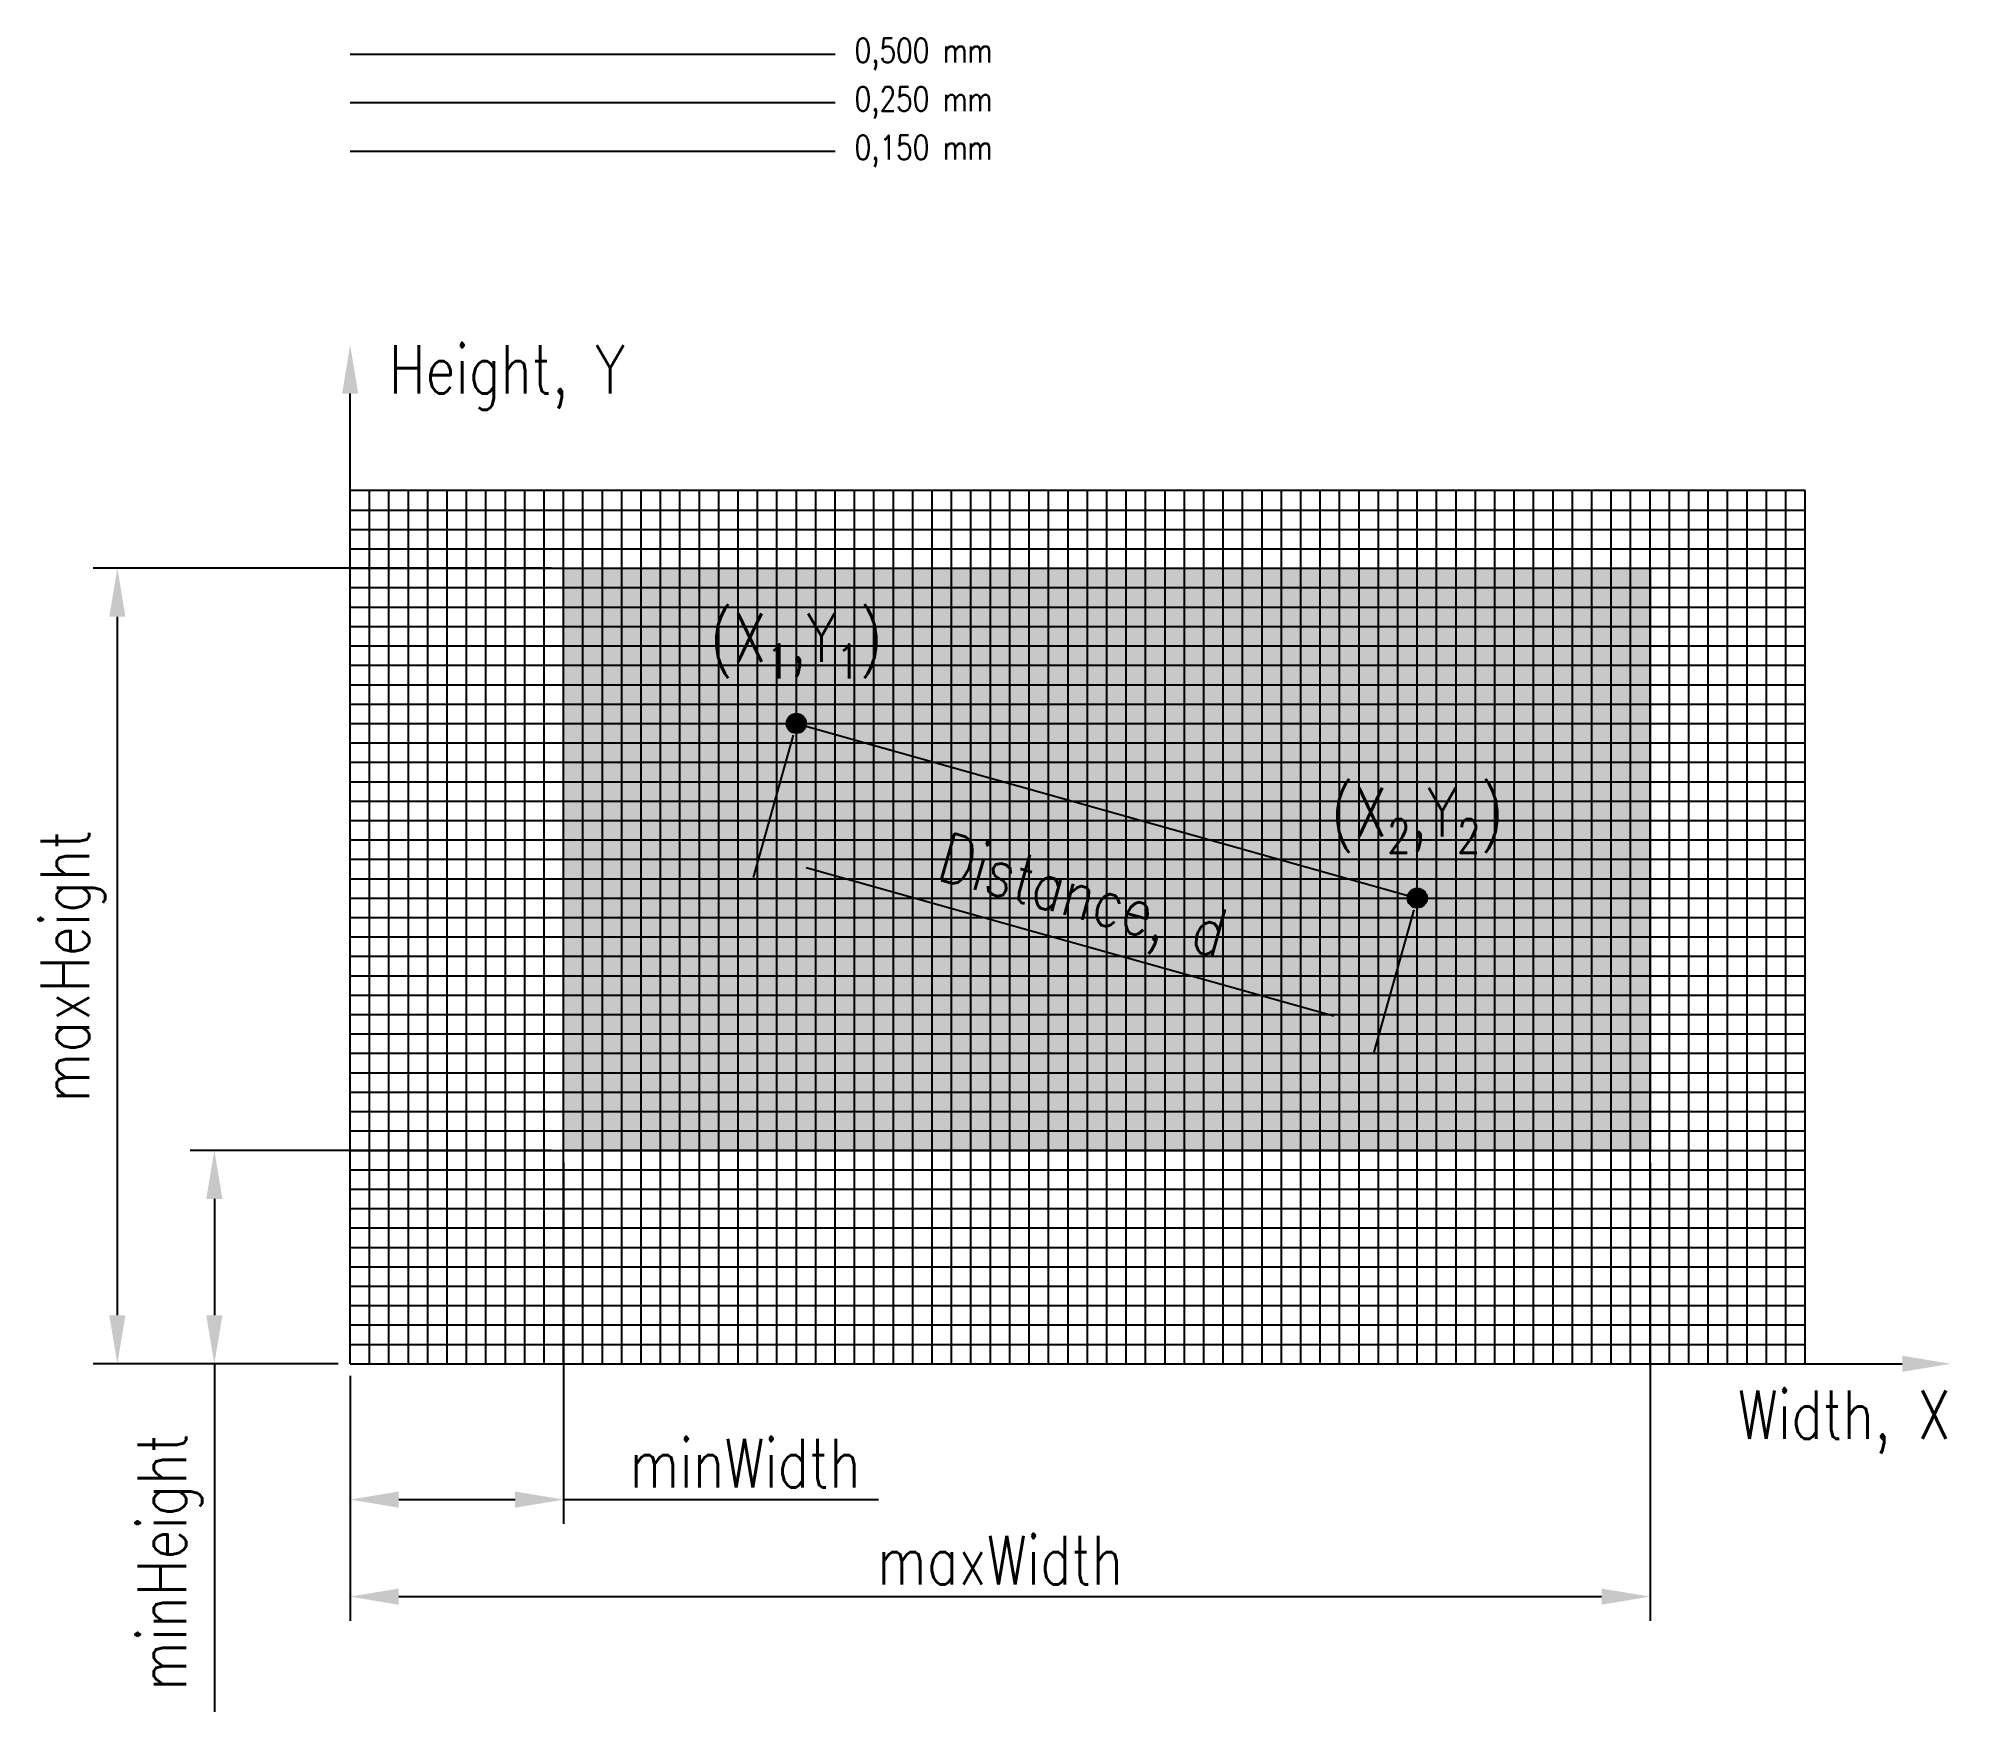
# Model space of a CAD drawing. Header units: millimetres. Extents: x -161 to 825, y -186 to 683.
import ezdxf

# ---------------------------------------------------------------- set-up
doc = ezdxf.new("R2010")
doc.units = ezdxf.units.MM
for name, color, linetype in [('EVO_Auxiliary', 9, 'Continuous'), ('EVO_Dimensions', 8, 'Continuous'), ('EVO_Normal', 7, 'Continuous'), ('EVO_Thick', 30, 'Continuous'), ('EVO_Thin', 8, 'Continuous')]:
    doc.layers.add(name, color=color, linetype=linetype)
doc.styles.get("Standard").update_dxf_attribs({"font": 'romans.shx', "width": 0.8})
doc.dimstyles.new('1-10', dxfattribs={"dimscale": 10, "dimtxt": 2.5, "dimasz": 2.5, "dimexe": 1.25, "dimexo": 0.625, "dimtad": 1, "dimdec": 0, "dimtxsty": 'Standard', "dimcen": 2.5, "dimclrd": 256, "dimclre": 256, "dimclrt": 7, "dimadec": 0, "dimazin": 0, "dimtfac": 1, "dimtdec": 0, "dimtmove": 0, "dimatfit": 3, "dimfxl": 1, "dimarcsym": 0})

# ---------------------------------------------------------------- blocks, each defined once
blk = doc.blocks.new('*D28')
at = {"layer": 'Defpoints', "color": 0, "transparency": 16777216}
for p in [(110, 110), (0, 0), (110, -70)]:
    blk.add_point(p, dxfattribs=at)
at = {"layer": 'EVO_Dimensions', "lineweight": -2, "transparency": 16777216}
for p, q in [((110, 103.75), (110, -82.5)), ((0, -6.25), (0, -82.5)), ((25, -70), (85, -70)), ((110, -70), (272.26, -70))]:
    blk.add_line(p, q, dxfattribs=at)
at = {"layer": 'EVO_Dimensions', "transparency": 16777216}
for points in [[(25, -65.83), (25, -74.17), (0, -70)], [(85, -65.83), (85, -74.17), (110, -70)]]:
    blk.add_solid(points, dxfattribs=at)
at = {"layer": 'EVO_Dimensions', "color": 7, "transparency": 16777216, "insert": (203.63, -51.25), "char_height": 25, "attachment_point": 5}
blk.add_mtext('minWidth', dxfattribs=at)
blk = doc.blocks.new('*D29')
at = {"layer": 'Defpoints', "color": 0, "transparency": 16777216}
for p in [(670, 110), (0, 0), (670, -120)]:
    blk.add_point(p, dxfattribs=at)
at = {"layer": 'EVO_Dimensions', "lineweight": -2, "transparency": 16777216}
for p, q in [((670, 103.75), (670, -132.5)), ((0, -6.25), (0, -132.5)), ((25, -120), (645, -120))]:
    blk.add_line(p, q, dxfattribs=at)
at = {"layer": 'EVO_Dimensions', "transparency": 16777216}
for points in [[(25, -115.83), (25, -124.17), (0, -120)], [(645, -115.83), (645, -124.17), (670, -120)]]:
    blk.add_solid(points, dxfattribs=at)
at = {"layer": 'EVO_Dimensions', "color": 7, "transparency": 16777216, "insert": (335, -101.25), "char_height": 25, "attachment_point": 5}
blk.add_mtext('maxWidth', dxfattribs=at)
blk = doc.blocks.new('*D34')
at = {"layer": 'Defpoints', "color": 0, "transparency": 16777216}
for p in [(-70, 110), (110, 110), (0, 0)]:
    blk.add_point(p, dxfattribs=at)
at = {"layer": 'EVO_Dimensions', "lineweight": -2, "transparency": 16777216}
for p, q in [((103.75, 110), (-82.5, 110)), ((-70, 85), (-70, 25)), ((-6.25, 0), (-82.5, 0)), ((-70, 0), (-70, -179.4))]:
    blk.add_line(p, q, dxfattribs=at)
at = {"layer": 'EVO_Dimensions', "transparency": 16777216}
for points in [[(-74.17, 85), (-65.83, 85), (-70, 110)], [(-74.17, 25), (-65.83, 25), (-70, 0)]]:
    blk.add_solid(points, dxfattribs=at)
at = {"layer": 'EVO_Dimensions', "color": 7, "transparency": 16777216, "insert": (-92.92, -102.2), "char_height": 25, "attachment_point": 5, "rotation": 90}
blk.add_mtext('minHeight', dxfattribs=at)
blk = doc.blocks.new('*D35')
at = {"layer": 'Defpoints', "color": 0, "transparency": 16777216}
for p in [(-120, 410), (110, 410), (0, 0)]:
    blk.add_point(p, dxfattribs=at)
at = {"layer": 'EVO_Dimensions', "lineweight": -2, "transparency": 16777216}
for p, q in [((103.75, 410), (-132.5, 410)), ((-120, 25), (-120, 385)), ((-6.25, 0), (-132.5, 0))]:
    blk.add_line(p, q, dxfattribs=at)
at = {"layer": 'EVO_Dimensions', "transparency": 16777216}
for points in [[(-124.17, 385), (-115.83, 385), (-120, 410)], [(-124.17, 25), (-115.83, 25), (-120, 0)]]:
    blk.add_solid(points, dxfattribs=at)
at = {"layer": 'EVO_Dimensions', "color": 7, "transparency": 16777216, "insert": (-142.92, 205), "char_height": 25, "attachment_point": 5, "rotation": 90}
blk.add_mtext('maxHeight', dxfattribs=at)
blk = doc.blocks.new('*D39')
at = {"layer": 'Defpoints', "color": 0, "transparency": 16777216}
for p in [(230, 330), (550, 240), (531.05, 172.61)]:
    blk.add_point(p, dxfattribs=at)
at = {"layer": 'EVO_Dimensions', "lineweight": -2, "transparency": 16777216}
for p, q in [((228.31, 323.98), (207.66, 250.58)), ((235.11, 255.85), (506.98, 179.38)), ((548.31, 233.98), (527.66, 160.58))]:
    blk.add_line(p, q, dxfattribs=at)
at = {"layer": 'EVO_Dimensions', "transparency": 16777216}
for points in [[(236.24, 259.86), (233.99, 251.83), (211.05, 262.61)], [(508.11, 183.39), (505.85, 175.37), (531.05, 172.61)]]:
    blk.add_solid(points, dxfattribs=at)
at = {"layer": 'EVO_Dimensions', "color": 7, "transparency": 16777216, "insert": (376.77, 237.96), "char_height": 25, "attachment_point": 5, "rotation": 344.29136}
blk.add_mtext('Distance, d', dxfattribs=at)
blk = doc.blocks.new('Evo. DiagonalProblem_1')
at = {"layer": 'EVO_Auxiliary', "true_color": 0xc7c8ca}
h = blk.add_hatch(color=9, dxfattribs=at)
h.dxf.hatch_style = 1
h.paths.add_polyline_path([(110, 410), (670, 410), (670, 110), (110, 110)])
at = {"layer": 'EVO_Normal'}
h = blk.add_hatch(color=256, dxfattribs=at)
h.dxf.hatch_style = 1
edge = h.paths.add_edge_path()
edge.add_arc((230, 330), 5, 0, 360)
h = blk.add_hatch(color=256, dxfattribs=at)
h.dxf.hatch_style = 1
edge = h.paths.add_edge_path()
edge.add_arc((550, 240), 5, 0, 360)
at = {"layer": 'EVO_Auxiliary'}
for p, q in [((10, 0), (10, 450)), ((20, 0), (20, 450)), ((30, 0), (30, 450)), ((40, 0), (40, 450)), ((50, 0), (50, 450)), ((60, 0), (60, 450)), ((70, 0), (70, 450)), ((80, 0), (80, 450)), ((90, 0), (90, 450)), ((100, 0), (100, 450)), ((110, 0), (110, 450)), ((120, 0), (120, 450)), ((130, 0), (130, 450)), ((140, 0), (140, 450)), ((150, 0), (150, 450)), ((160, 0), (160, 450)), ((170, 0), (170, 450)), ((180, 0), (180, 450)), ((190, 0), (190, 450)), ((200, 0), (200, 450)), ((210, 0), (210, 450)), ((220, 0), (220, 450)), ((230, 0), (230, 450)), ((240, 0), (240, 450)), ((250, 0), (250, 450)), ((260, 0), (260, 450)), ((270, 0), (270, 450)), ((280, 0), (280, 450)), ((290, 0), (290, 450)), ((300, 0), (300, 450)), ((310, 0), (310, 450)), ((320, 0), (320, 450)), ((330, 0), (330, 450)), ((340, 0), (340, 450)), ((350, 0), (350, 450)), ((360, 0), (360, 450)), ((370, 0), (370, 450)), ((380, 0), (380, 450)), ((390, 0), (390, 450)), ((400, 0), (400, 450)), ((410, 0), (410, 450)), ((420, 0), (420, 450)), ((430, 0), (430, 450)), ((440, 0), (440, 450)), ((450, 0), (450, 450)), ((460, 0), (460, 450)), ((470, 0), (470, 450)), ((480, 0), (480, 450)), ((490, 0), (490, 450)), ((500, 0), (500, 450)), ((510, 0), (510, 450)), ((520, 0), (520, 450)), ((530, 0), (530, 450)), ((540, 0), (540, 450)), ((550, 0), (550, 450)), ((560, 0), (560, 450)), ((570, 0), (570, 450)), ((580, 0), (580, 450)), ((590, 0), (590, 450)), ((600, 0), (600, 450)), ((610, 0), (610, 450)), ((620, 0), (620, 450)), ((630, 0), (630, 450)), ((640, 0), (640, 450)), ((650, 0), (650, 450)), ((660, 0), (660, 450)), ((670, 0), (670, 450)), ((680, 0), (680, 450)), ((690, 0), (690, 450)), ((700, 0), (700, 450)), ((710, 0), (710, 450)), ((720, 0), (720, 450)), ((730, 0), (730, 450)), ((740, 0), (740, 450)), ((0, 440), (750, 440)), ((0, 430), (750, 430)), ((0, 420), (750, 420)), ((0, 410), (750, 410)), ((0, 400), (750, 400)), ((0, 390), (750, 390)), ((0, 380), (750, 380)), ((0, 370), (750, 370)), ((0, 360), (750, 360)), ((0, 350), (750, 350)), ((0, 340), (750, 340)), ((0, 330), (750, 330)), ((0, 320), (750, 320)), ((0, 310), (750, 310)), ((0, 300), (750, 300)), ((0, 290), (750, 290)), ((0, 280), (750, 280)), ((0, 270), (750, 270)), ((0, 260), (750, 260)), ((0, 250), (750, 250)), ((0, 240), (750, 240)), ((0, 230), (750, 230)), ((0, 220), (750, 220)), ((0, 210), (750, 210)), ((0, 200), (750, 200)), ((0, 190), (750, 190)), ((0, 180), (750, 180)), ((0, 170), (750, 170)), ((0, 160), (750, 160)), ((0, 150), (750, 150)), ((0, 140), (750, 140)), ((0, 130), (750, 130)), ((0, 120), (750, 120)), ((0, 110), (750, 110)), ((0, 100), (750, 100)), ((0, 90), (750, 90)), ((0, 80), (750, 80)), ((0, 70), (750, 70)), ((0, 60), (750, 60)), ((0, 50), (750, 50)), ((0, 40), (750, 40)), ((0, 30), (750, 30)), ((0, 20), (750, 20)), ((0, 10), (750, 10))]:
    blk.add_line(p, q, dxfattribs=at)
at = {"layer": 'EVO_Normal'}
for q in [(0, 500), (800, 0)]:
    blk.add_line((0, 0), q, dxfattribs=at)
for centre in [(230, 330), (550, 240)]:
    blk.add_circle(centre, 5, dxfattribs=at)
for points in [[(4.17, 500), (-4.17, 500), (0, 525)], [(800, 4.17), (800, -4.17), (825, 0)]]:
    blk.add_solid(points, dxfattribs=at)
at = {"layer": 'EVO_Thick'}
blk.add_lwpolyline([(110, 410), (670, 410), (670, 110), (110, 110)], close=True, dxfattribs=at)
blk.add_lwpolyline([(230, 330), (550, 240)], dxfattribs=at)
at = {"layer": 'EVO_Thin'}
for p, q in [((750, 450), (0, 450)), ((750, 0), (750, 450))]:
    blk.add_line(p, q, dxfattribs=at)
at = {"layer": 'EVO_Dimensions', "color": 7, "char_height": 25}
for s, insert, attachment_point in [('Height, Y', (20, 525), 1), ('\\A1;(X{\\H0.7x;\\S^ 1;},Y{\\H0.7x;\\S^ 1;})', (230, 370), 5), ('\\A1;(X{\\H0.7x;\\S^ 2;},Y{\\H0.7x;\\S^ 2;})', (550, 280), 5), ('Width, X', (825, -30), 6)]:
    blk.add_mtext(s, dxfattribs=dict(at, insert=insert, attachment_point=attachment_point))
at = {"layer": 'EVO_Dimensions'}
dim = blk.add_linear_dim(base=(-120, 410), p1=(0, 0), p2=(110, 410), angle=90, text='maxHeight', dimstyle='1-10', dxfattribs=at)
dim.commit()
dim.dimension.update_dxf_attribs({"geometry": '*D35', "text_midpoint": (-142.92, 205)})
dim = blk.add_aligned_dim(p1=(230, 330), p2=(550, 240), distance=-70, text='Distance, d', dimstyle='1-10', dxfattribs=at)
dim.commit()
dim.dimension.update_dxf_attribs({"geometry": '*D39', "text_midpoint": (376.77, 237.96)})
dim = blk.add_linear_dim(base=(-70, 110), p1=(0, 0), p2=(110, 110), angle=90, text='minHeight', dimstyle='1-10', dxfattribs=at)
dim.commit()
dim.dimension.update_dxf_attribs({"geometry": '*D34', "text_midpoint": (-70, -102.2), "dimtype": 128})
dim = blk.add_linear_dim(base=(110, -70), p1=(0, 0), p2=(110, 110), text='minWidth', dimstyle='1-10', dxfattribs=at)
dim.commit()
dim.dimension.update_dxf_attribs({"geometry": '*D28', "text_midpoint": (203.63, -70), "dimtype": 128})
dim = blk.add_linear_dim(base=(670, -120), p1=(0, 0), p2=(670, 110), text='maxWidth', dimstyle='1-10', dxfattribs=at)
dim.commit()
dim.dimension.update_dxf_attribs({"geometry": '*D29', "text_midpoint": (335, -101.25)})

msp = doc.modelspace()

# ---------------------------------------------------------------- linework, layer by layer
at = {"layer": 'EVO_Normal'}
msp.add_line((0, 650), (250, 650), dxfattribs=at)
at = {"layer": 'EVO_Thick'}
msp.add_line((0, 675), (250, 675), dxfattribs=at)
at = {"layer": 'EVO_Thin'}
msp.add_line((0, 625), (250, 625), dxfattribs=at)

# ---------------------------------------------------------------- block references
at = {"layer": 'EVO_Thick'}
msp.add_blockref('Evo. DiagonalProblem_1', (0, 0), dxfattribs=at)

# ---------------------------------------------------------------- texts
at = {"layer": 'EVO_Normal', "insert": (260, 650), "char_height": 12.5, "attachment_point": 4}
msp.add_mtext('0,250 mm', dxfattribs=at)
at = {"layer": 'EVO_Thick', "insert": (260, 675), "char_height": 12.5, "attachment_point": 4}
msp.add_mtext('0,500 mm', dxfattribs=at)
at = {"layer": 'EVO_Thin', "insert": (260, 625), "char_height": 12.5, "attachment_point": 4}
msp.add_mtext('0,150 mm', dxfattribs=at)

doc.saveas('drawing.dxf')
